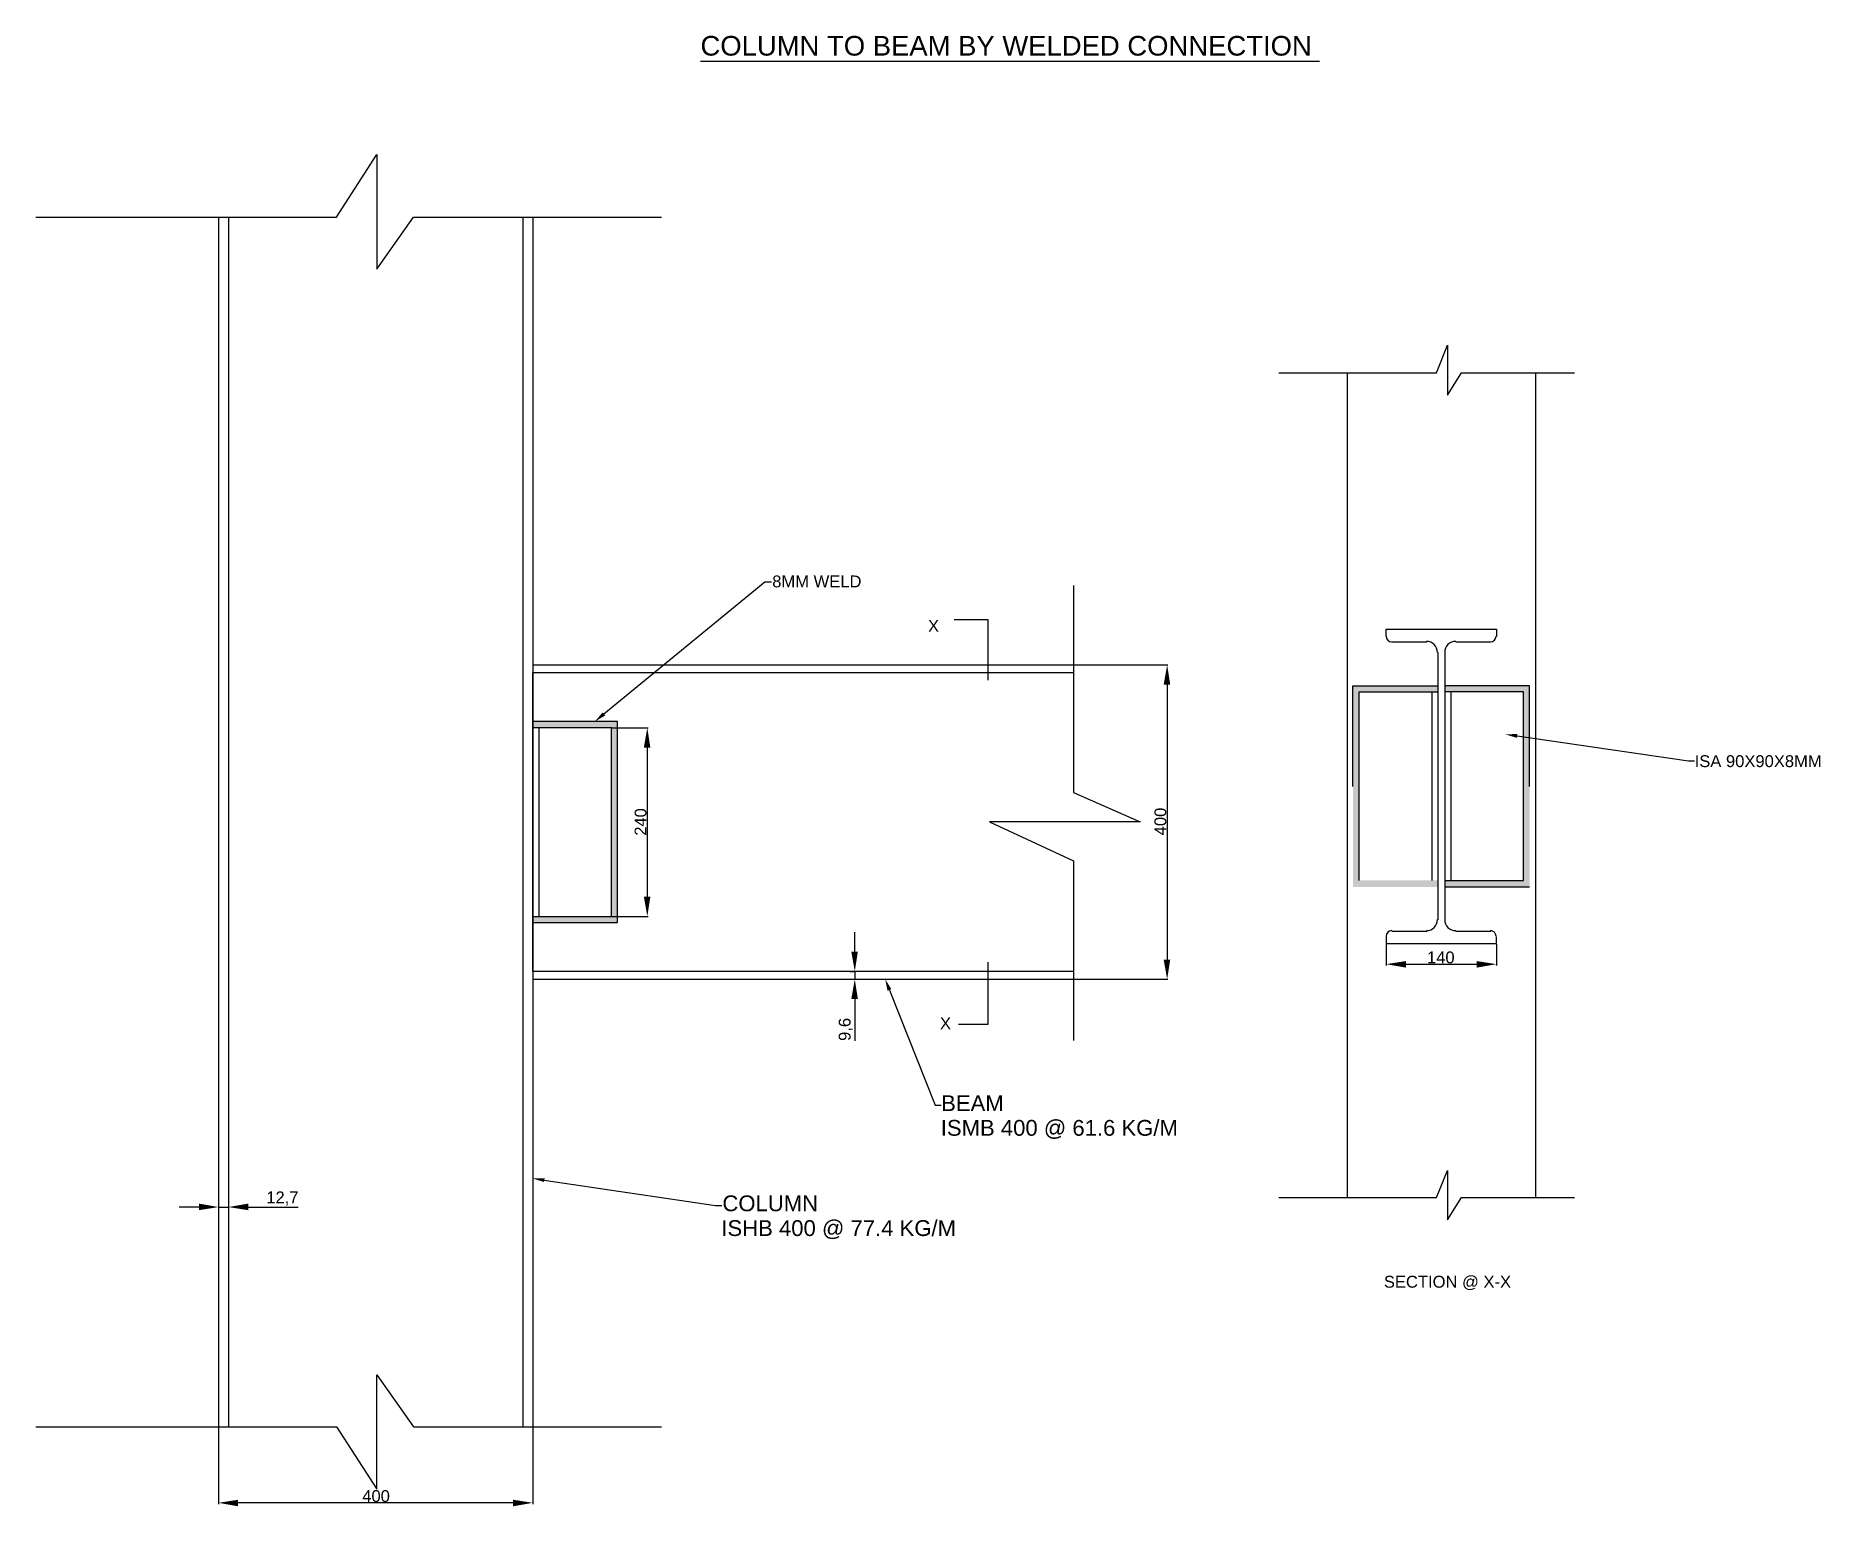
# Model space of a CAD drawing. Header units: millimetres. Extents: x 602 to 2874, y 400 to 2272.
import ezdxf

# ---------------------------------------------------------------- set-up
doc = ezdxf.new("R2010")
doc.units = ezdxf.units.MM
doc.layers.add('PDF_0', color=7, linetype='Continuous')
doc.layers.add('PDF_Text', color=7, linetype='Continuous')
doc.styles.add('PDF Arial-BoldMT', font='arial.ttf')
doc.styles.add('PDF ArialMT', font='arial.ttf')

msp = doc.modelspace()

# ---------------------------------------------------------------- linework, layer by layer
at = {"layer": 'PDF_0', "lineweight": 25}
for points in [[(1448.4, 2240), (2236.2, 2240)], [(602.2, 2041.2), (985.1, 2041.2), (1036.6, 2121.2), (1036.6, 1975), (1083.3, 2041.2), (1398.9, 2041.2)], [(834.9, 2041.2), (834.9, 501.5)], [(847.6, 2041.2), (847.6, 501.5)], [(1222.2, 2041.2), (1222.2, 501.5)], [(1234.9, 2041.2), (1234.9, 501.5)], [(2184.7, 1843.4), (2385, 1843.4), (2399.2, 1878.3), (2399.2, 1815), (2416.9, 1843.4), (2560.7, 1843.4)], [(2271.6, 1843.4), (2271.6, 793.5)], [(2511.1, 1843.4), (2511.1, 793.5)], [(1325.2, 1409), (1530.4, 1577.4), (1538.8, 1577.4)], [(1923.1, 1572.5), (1923.1, 1308.9), (2008, 1271.6), (1816.1, 1271.6), (1923.1, 1222), (1923.1, 993.3)], [(1771.4, 1529.3), (1814.1, 1529.3), (1814.1, 1452.2)], [(2321.2, 1507.7), (2321.2, 1517), (2461.5, 1517), (2461.5, 1507.7)], [(2328.5, 1500.8), (2372.7, 1500.8)], [(2410, 1500.8), (2454.2, 1500.8)], [(2386.9, 1487.1), (2386.9, 1146.9)], [(2395.8, 1487.1), (2395.8, 1146.9)], [(1234.9, 1471.4), (1923.1, 1471.4)], [(1923.1, 1081.2), (1234.9, 1081.2), (1234.9, 1461.6), (1923.1, 1461.6)], [(1924.1, 1471.4), (2043.3, 1471.4)], [(2042.4, 1446.3), (2042.4, 1096.4)], [(2278.9, 1316.8), (2278.9, 1444.9), (2386.9, 1444.9)], [(2286.8, 1197), (2286.8, 1437), (2386.9, 1437)], [(2379.1, 1437), (2379.1, 1197)], [(2503.7, 1316.8), (2503.7, 1444.9), (2395.8, 1444.9)], [(2395.8, 1197), (2495.9, 1197), (2495.9, 1437), (2395.8, 1437)], [(2403.6, 1437), (2403.6, 1197)], [(1234.9, 1143.5), (1342.9, 1143.5), (1342.9, 1271.6), (1342.9, 1399.2), (1234.9, 1399.2)], [(1234.9, 1151.3), (1335.1, 1151.3), (1335.1, 1271.6), (1335.1, 1391.4), (1234.9, 1391.4)], [(1242.8, 1391.4), (1242.8, 1151.3)], [(1335.5, 1391.4), (1381.7, 1391.4)], [(1380.7, 1366.3), (1380.7, 1176.4)], [(2488, 1381.1), (2706, 1349.2), (2713.8, 1349.2)], [(2503.7, 1188.7), (2395.8, 1188.7)], [(1335.5, 1151.3), (1381.7, 1151.3)], [(1644.8, 1106.2), (1644.8, 1131.2)], [(2321.2, 1125.8), (2321.2, 1117), (2461.5, 1117), (2461.5, 1125.8)], [(2321.2, 1116), (2321.2, 1089)], [(2328.5, 1132.7), (2372.7, 1132.7)], [(2410, 1132.7), (2454.2, 1132.7)], [(2461.5, 1116), (2461.5, 1089)], [(1814.1, 1092.9), (1814.1, 1013.9), (1776.8, 1013.9)], [(2346.2, 1090.5), (2436.5, 1090.5)], [(1234.9, 1071.3), (1923.1, 1071.3)], [(1638.4, 1081.2), (1645.8, 1081.2)], [(1638.4, 1071.3), (1645.8, 1071.3)], [(1644.8, 1081.2), (1644.8, 1071.3)], [(1924.1, 1071.3), (2043.3, 1071.3)], [(1644.8, 1046.3), (1644.8, 992.8)], [(1688.9, 1057.6), (1746.9, 910.8), (1754.7, 910.8)], [(2184.7, 793.5), (2385, 793.5), (2399.2, 827.9), (2399.2, 765.1), (2416.9, 793.5), (2560.7, 793.5)], [(1249.6, 815.6), (1467.6, 783.2), (1475.4, 783.2)], [(809.9, 781.3), (784.8, 781.3)], [(834.9, 786.7), (834.9, 779.8)], [(834.9, 781.3), (847.6, 781.3)], [(847.6, 786.7), (847.6, 779.8)], [(872.7, 781.3), (936.5, 781.3)], [(602.2, 501.5), (985.1, 501.5), (1036.6, 422), (1036.6, 567.7), (1083.3, 501.5), (1398.9, 501.5)], [(834.9, 501), (834.9, 403.3)], [(1234.9, 501), (1234.9, 403.3)], [(1209.9, 404.8), (859.9, 404.8)]]:
    msp.add_lwpolyline(points, dxfattribs=at)
for centre, radius, start, end in [((2328.2, 1508), 7.12, 180, 270), ((2372.4, 1487.4), 14, 0, 90), ((2409.7, 1487.4), 14, 90, 180), ((2453.9, 1508), 7.12, 270, 360), ((2372.4, 1147.2), 14, 270, 360), ((2409.7, 1147.2), 14, 180, 270), ((2328.2, 1126.1), 7.12, 90, 180), ((2453.9, 1126.1), 7.12, 0, 90)]:
    msp.add_arc(centre, radius, start, end, dxfattribs=at)
at = {"layer": 'PDF_0', "transparency": 33554559}
for points in [[(2037.9, 1446.3), (2046.3, 1446.3), (2042.4, 1471.4)], [(2386.9, 1444.9), (2278.9, 1444.9), (2386.9, 1437)], [(2278.9, 1444.9), (2386.9, 1437), (2278.9, 1437)], [(2286.8, 1437), (2278.9, 1437), (2286.8, 1316.8)], [(2278.9, 1437), (2286.8, 1316.8), (2278.9, 1316.8)], [(2503.7, 1444.9), (2395.8, 1444.9), (2503.7, 1437)], [(2395.8, 1444.9), (2503.7, 1437), (2395.8, 1437)], [(2503.7, 1437), (2495.9, 1437), (2503.7, 1316.8)], [(2495.9, 1437), (2503.7, 1316.8), (2495.9, 1316.8)], [(1327.2, 1407.1), (1313.9, 1399.2), (1323.8, 1411)], [(1342.9, 1399.2), (1234.9, 1399.2), (1342.9, 1391.4)], [(1234.9, 1399.2), (1342.9, 1391.4), (1234.9, 1391.4)], [(1342.9, 1391.4), (1335.1, 1391.4), (1342.9, 1271.6)], [(1335.1, 1391.4), (1342.9, 1271.6), (1335.1, 1271.6)], [(1376.3, 1366.3), (1384.6, 1366.3), (1380.7, 1391.4)], [(2487.5, 1378.6), (2472.8, 1383), (2488, 1383.5)], [(2286.8, 1316.8), (2278.9, 1316.8), (2286.8, 1197)], [(2278.9, 1316.8), (2286.8, 1197), (2278.9, 1197)], [(2503.7, 1316.8), (2495.9, 1316.8), (2503.7, 1197)], [(2495.9, 1316.8), (2503.7, 1197), (2495.9, 1197)], [(1342.9, 1271.6), (1335.1, 1271.6), (1342.9, 1151.3)], [(1335.1, 1271.6), (1342.9, 1151.3), (1335.1, 1151.3)], [(2386.9, 1197), (2278.9, 1197), (2386.9, 1188.7)], [(2278.9, 1197), (2386.9, 1188.7), (2278.9, 1188.7)], [(2503.7, 1197), (2395.8, 1197), (2503.7, 1188.7)], [(2395.8, 1197), (2503.7, 1188.7), (2395.8, 1188.7)], [(1376.3, 1176.4), (1384.6, 1176.4), (1380.7, 1151.3)], [(1342.9, 1151.3), (1234.9, 1151.3), (1342.9, 1143.5)], [(1234.9, 1151.3), (1342.9, 1143.5), (1234.9, 1143.5)], [(1640.4, 1106.2), (1648.7, 1106.2), (1644.8, 1081.2)], [(2037.9, 1096.4), (2046.3, 1096.4), (2042.4, 1071.3)], [(2346.2, 1094.4), (2346.2, 1086.1), (2321.2, 1090.5)], [(2436.5, 1094.4), (2436.5, 1086.1), (2461.5, 1090.5)], [(1640.4, 1046.3), (1648.7, 1046.3), (1644.8, 1071.3)], [(1686.5, 1056.6), (1683.5, 1071.3), (1691.4, 1058.6)], [(1249.2, 813.2), (1234.9, 817.6), (1250.1, 818.1)], [(809.9, 785.7), (809.9, 777.3), (834.9, 781.3)], [(872.7, 785.7), (872.7, 777.3), (847.6, 781.3)], [(859.9, 408.7), (859.9, 400.4), (834.9, 404.8)], [(1209.9, 408.7), (1209.9, 400.4), (1234.9, 404.8)]]:
    msp.add_solid(points, dxfattribs=at)

# ---------------------------------------------------------------- texts
at = {"layer": 'PDF_Text', "attachment_point": 4}
for s, insert, char_height, style in [('COLUMN TO BEAM BY WELDED CONNECTION', (1448.4, 2259.4), 25.001, 'PDF Arial-BoldMT'), ('8MM WELD', (1539.7, 1577.6), 15.09, 'PDF ArialMT'), ('X', (1738, 1521.1), 15.1, 'PDF ArialMT'), ('ISA 90X90X8MM', (2713.8, 1348.8), 15.088, 'PDF ArialMT'), ('140', (2373.1, 1099), 15.09, 'PDF ArialMT'), ('X', (1753.2, 1015.1), 15.1, 'PDF ArialMT'), ('BEAM', (1754.7, 913.5), 20.12, 'PDF ArialMT'), ('ISMB 400 @ 61.6 KG/M', (1754.2, 880.1), 20.117, 'PDF ArialMT'), ('12,7', (895.7, 792.2), 15.09, 'PDF ArialMT'), ('COLUMN', (1476.3, 785.9), 20.12, 'PDF ArialMT'), ('ISHB 400 @ 77.4 KG/M', (1474.9, 752.5), 20.117, 'PDF ArialMT'), ('SECTION @ X-X', (2318.2, 684.7), 15.088, 'PDF ArialMT'), ('400', (1017.9, 413.3), 15.09, 'PDF ArialMT')]:
    msp.add_mtext(s, dxfattribs=dict(at, insert=insert, char_height=char_height, style=style))
at = {"layer": 'PDF_Text', "attachment_point": 4, "rotation": 90, "style": 'PDF ArialMT'}
for s, insert, char_height in [('240', (1372.2, 1254), 15), ('400', (2033.8, 1254.5), 15.09), ('9,6', (1633.3, 992.8), 15.09)]:
    msp.add_mtext(s, dxfattribs=dict(at, insert=insert, char_height=char_height))

doc.saveas('drawing.dxf')
